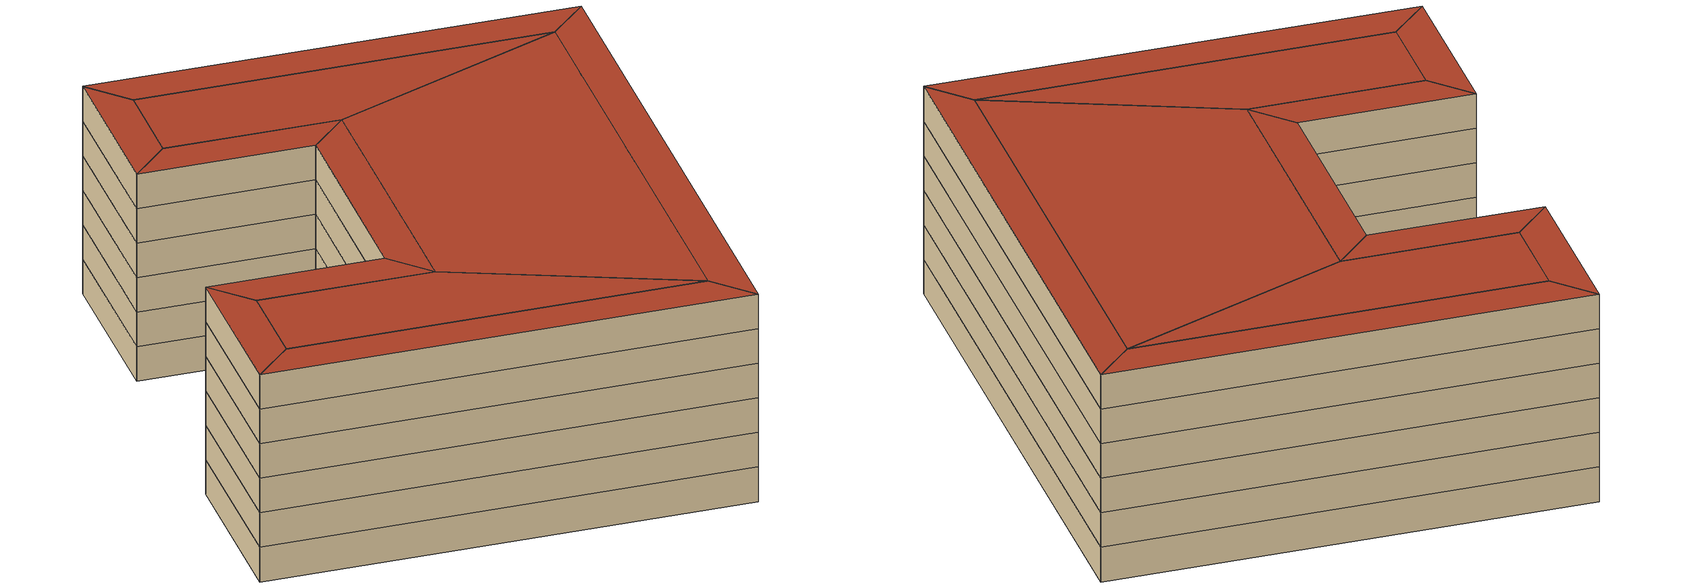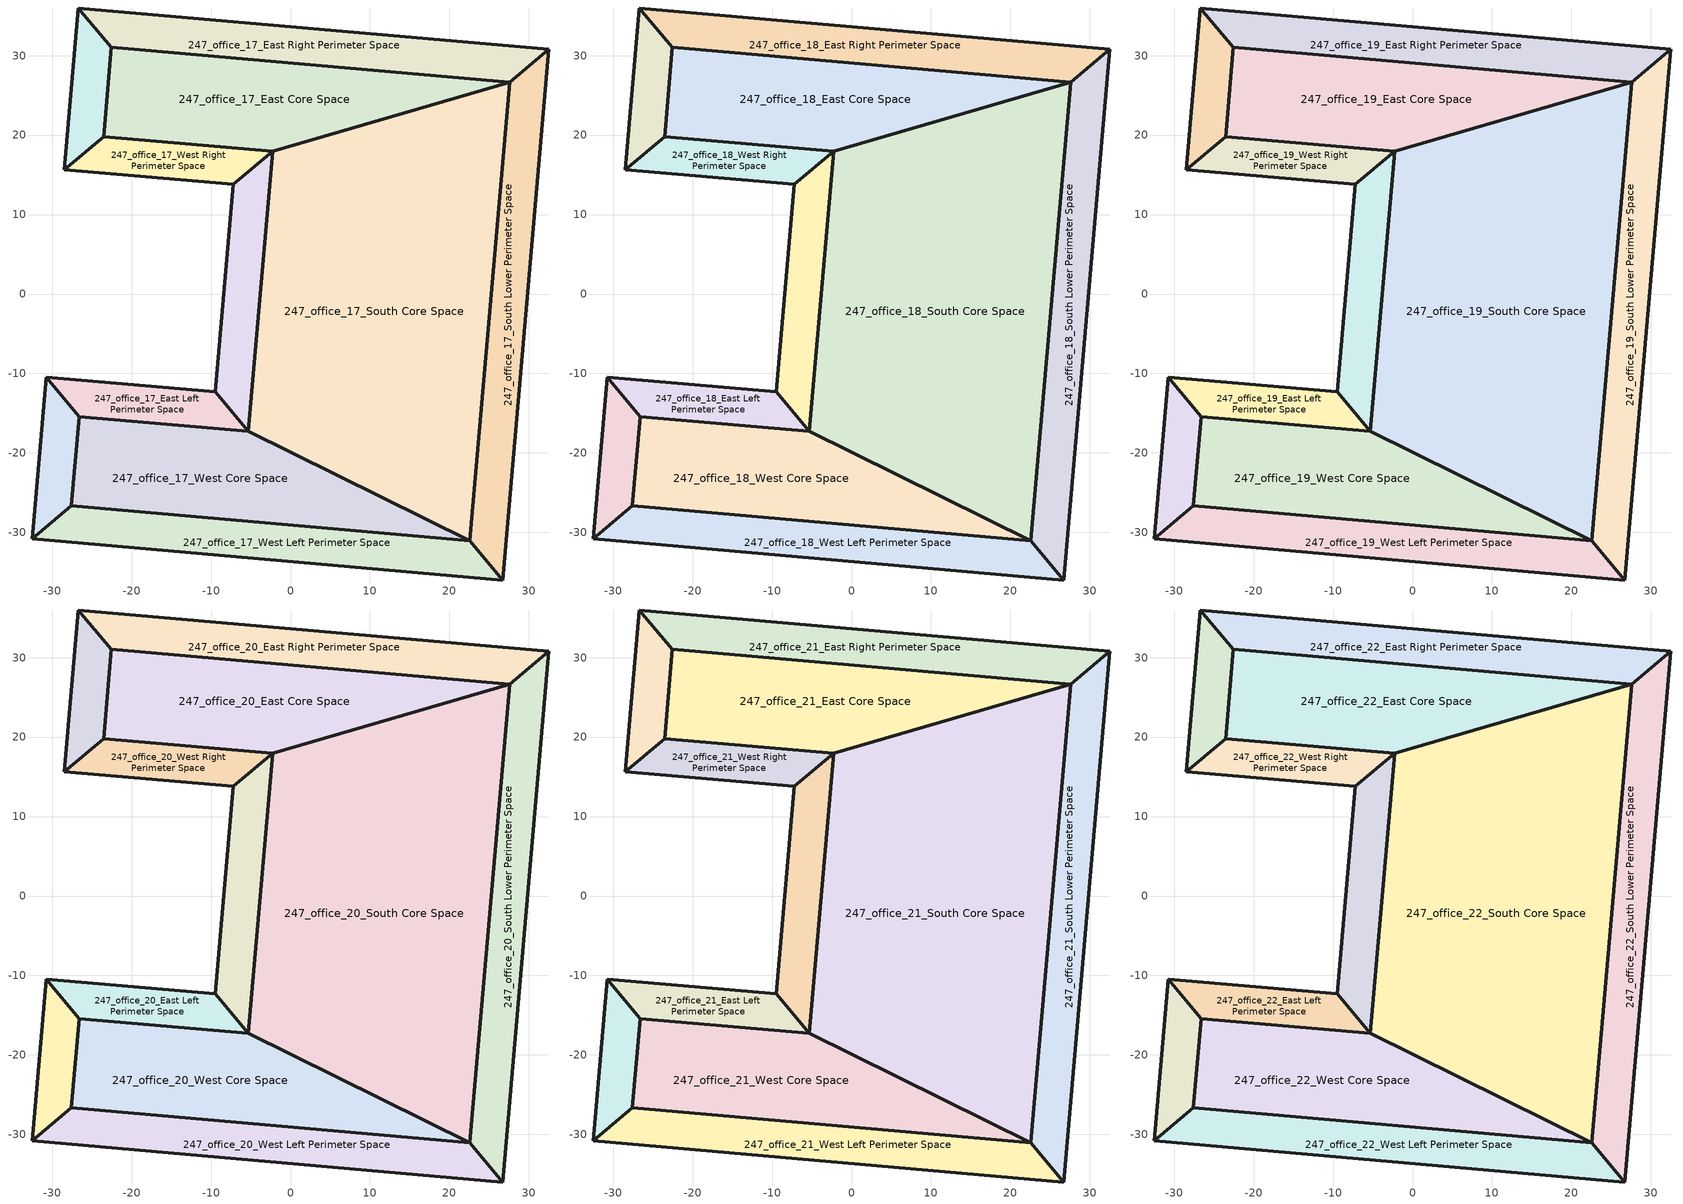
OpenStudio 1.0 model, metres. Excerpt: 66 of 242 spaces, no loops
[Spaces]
247_office_17_West Left Perimeter Space
 floor ground: 26.68,-35.99 -32.53,-30.81 -27.57,-26.65 22.53,-31.04 z73.15
 wall outside: -32.53,-30.81 26.68,-35.99 22.53,-31.04 -27.57,-26.65 -32.53,-30.81 z73.15:77.72
 roof outside: 22.53,-31.04 -27.57,-26.65 -32.53,-30.81 26.68,-35.99 z77.72
247_office_17_North Left Perimeter Space
 floor ground: -32.53,-30.81 -30.75,-10.47 -26.59,-15.42 -27.57,-26.65 z73.15
 wall outside: -30.75,-10.47 -32.53,-30.81 -27.57,-26.65 -26.59,-15.42 -30.75,-10.47 z73.15:77.72
 roof outside: -27.57,-26.65 -26.59,-15.42 -30.75,-10.47 -32.53,-30.81 z77.72
247_office_17_East Left Perimeter Space
 floor ground: -30.75,-10.47 -9.49,-12.33 -5.34,-17.28 -26.59,-15.42 z73.15
 wall outside: -9.49,-12.33 -30.75,-10.47 -26.59,-15.42 -5.34,-17.28 -9.49,-12.33 z73.15:77.72
 roof outside: -26.59,-15.42 -5.34,-17.28 -9.49,-12.33 -30.75,-10.47 z77.72
247_office_17_North Lower Perimeter Space
 floor ground: -9.49,-12.33 -7.21,13.79 -2.25,17.94 -5.34,-17.28 z73.15
 wall outside: -7.21,13.79 -9.49,-12.33 -5.34,-17.28 -2.25,17.94 -7.21,13.79 z73.15:77.72
 roof outside: -5.34,-17.28 -2.25,17.94 -7.21,13.79 -9.49,-12.33 z77.72
247_office_17_West Right Perimeter Space
 floor ground: -7.21,13.79 -28.46,15.65 -23.51,19.8 -2.25,17.94 z73.15
 wall outside: -28.46,15.65 -7.21,13.79 -2.25,17.94 -23.51,19.8 -28.46,15.65 z73.15:77.72
 roof outside: -2.25,17.94 -23.51,19.8 -28.46,15.65 -7.21,13.79 z77.72
247_office_17_North Right Perimeter Space
 floor ground: -28.46,15.65 -26.68,35.99 -22.53,31.04 -23.51,19.8 z73.15
 wall outside: -26.68,35.99 -28.46,15.65 -23.51,19.8 -22.53,31.04 -26.68,35.99 z73.15:77.72
 roof outside: -23.51,19.8 -22.53,31.04 -26.68,35.99 -28.46,15.65 z77.72
247_office_17_East Right Perimeter Space
 floor ground: -26.68,35.99 32.53,30.81 27.57,26.65 -22.53,31.04 z73.15
 wall outside: 32.53,30.81 -26.68,35.99 -22.53,31.04 27.57,26.65 32.53,30.81 z73.15:77.72
 roof outside: -22.53,31.04 27.57,26.65 32.53,30.81 -26.68,35.99 z77.72
247_office_17_South Lower Perimeter Space
 floor ground: 32.53,30.81 26.68,-35.99 22.53,-31.04 27.57,26.65 z73.15
 wall outside: 26.68,-35.99 32.53,30.81 27.57,26.65 22.53,-31.04 26.68,-35.99 z73.15:77.72
 roof outside: 27.57,26.65 22.53,-31.04 26.68,-35.99 32.53,30.81 z77.72
247_office_17_West Core Space
 floor ground: 22.53,-31.04 -27.57,-26.65 -26.59,-15.42 -5.34,-17.28 z73.15
 wall outside: -27.57,-26.65 22.53,-31.04 -5.34,-17.28 -26.59,-15.42 -27.57,-26.65 z73.15:77.72
 roof outside: -5.34,-17.28 -26.59,-15.42 -27.57,-26.65 22.53,-31.04 z77.72
247_office_17_South Core Space
 floor ground: -5.34,-17.28 -2.25,17.94 27.57,26.65 22.53,-31.04 z73.15
 wall outside: -2.25,17.94 -5.34,-17.28 22.53,-31.04 27.57,26.65 -2.25,17.94 z73.15:77.72
 roof outside: 22.53,-31.04 27.57,26.65 -2.25,17.94 -5.34,-17.28 z77.72
247_office_17_East Core Space
 floor ground: -2.25,17.94 -23.51,19.8 -22.53,31.04 27.57,26.65 z73.15
 wall outside: -23.51,19.8 -2.25,17.94 27.57,26.65 -22.53,31.04 -23.51,19.8 z73.15:77.72
 roof outside: 27.57,26.65 -22.53,31.04 -23.51,19.8 -2.25,17.94 z77.72
247_office_18_West Left Perimeter Space
 floor ground: 26.68,-35.99 -32.53,-30.81 -27.57,-26.65 22.53,-31.04 z77.72
 wall outside: -32.53,-30.81 26.68,-35.99 22.53,-31.04 -27.57,-26.65 -32.53,-30.81 z77.72:82.3
 roof outside: 22.53,-31.04 -27.57,-26.65 -32.53,-30.81 26.68,-35.99 z82.3
247_office_18_North Left Perimeter Space
 floor ground: -32.53,-30.81 -30.75,-10.47 -26.59,-15.42 -27.57,-26.65 z77.72
 wall outside: -30.75,-10.47 -32.53,-30.81 -27.57,-26.65 -26.59,-15.42 -30.75,-10.47 z77.72:82.3
 roof outside: -27.57,-26.65 -26.59,-15.42 -30.75,-10.47 -32.53,-30.81 z82.3
247_office_18_East Left Perimeter Space
 floor ground: -30.75,-10.47 -9.49,-12.33 -5.34,-17.28 -26.59,-15.42 z77.72
 wall outside: -9.49,-12.33 -30.75,-10.47 -26.59,-15.42 -5.34,-17.28 -9.49,-12.33 z77.72:82.3
 roof outside: -26.59,-15.42 -5.34,-17.28 -9.49,-12.33 -30.75,-10.47 z82.3
247_office_18_North Lower Perimeter Space
 floor ground: -9.49,-12.33 -7.21,13.79 -2.25,17.94 -5.34,-17.28 z77.72
 wall outside: -7.21,13.79 -9.49,-12.33 -5.34,-17.28 -2.25,17.94 -7.21,13.79 z77.72:82.3
 roof outside: -5.34,-17.28 -2.25,17.94 -7.21,13.79 -9.49,-12.33 z82.3
247_office_18_West Right Perimeter Space
 floor ground: -7.21,13.79 -28.46,15.65 -23.51,19.8 -2.25,17.94 z77.72
 wall outside: -28.46,15.65 -7.21,13.79 -2.25,17.94 -23.51,19.8 -28.46,15.65 z77.72:82.3
 roof outside: -2.25,17.94 -23.51,19.8 -28.46,15.65 -7.21,13.79 z82.3
247_office_18_North Right Perimeter Space
 floor ground: -28.46,15.65 -26.68,35.99 -22.53,31.04 -23.51,19.8 z77.72
 wall outside: -26.68,35.99 -28.46,15.65 -23.51,19.8 -22.53,31.04 -26.68,35.99 z77.72:82.3
 roof outside: -23.51,19.8 -22.53,31.04 -26.68,35.99 -28.46,15.65 z82.3
247_office_18_East Right Perimeter Space
 floor ground: -26.68,35.99 32.53,30.81 27.57,26.65 -22.53,31.04 z77.72
 wall outside: 32.53,30.81 -26.68,35.99 -22.53,31.04 27.57,26.65 32.53,30.81 z77.72:82.3
 roof outside: -22.53,31.04 27.57,26.65 32.53,30.81 -26.68,35.99 z82.3
247_office_18_South Lower Perimeter Space
 floor ground: 32.53,30.81 26.68,-35.99 22.53,-31.04 27.57,26.65 z77.72
 wall outside: 26.68,-35.99 32.53,30.81 27.57,26.65 22.53,-31.04 26.68,-35.99 z77.72:82.3
 roof outside: 27.57,26.65 22.53,-31.04 26.68,-35.99 32.53,30.81 z82.3
247_office_18_West Core Space
 floor ground: 22.53,-31.04 -27.57,-26.65 -26.59,-15.42 -5.34,-17.28 z77.72
 wall outside: -27.57,-26.65 22.53,-31.04 -5.34,-17.28 -26.59,-15.42 -27.57,-26.65 z77.72:82.3
 roof outside: -5.34,-17.28 -26.59,-15.42 -27.57,-26.65 22.53,-31.04 z82.3
247_office_18_South Core Space
 floor ground: -5.34,-17.28 -2.25,17.94 27.57,26.65 22.53,-31.04 z77.72
 wall outside: -2.25,17.94 -5.34,-17.28 22.53,-31.04 27.57,26.65 -2.25,17.94 z77.72:82.3
 roof outside: 22.53,-31.04 27.57,26.65 -2.25,17.94 -5.34,-17.28 z82.3
247_office_18_East Core Space
 floor ground: -2.25,17.94 -23.51,19.8 -22.53,31.04 27.57,26.65 z77.72
 wall outside: -23.51,19.8 -2.25,17.94 27.57,26.65 -22.53,31.04 -23.51,19.8 z77.72:82.3
 roof outside: 27.57,26.65 -22.53,31.04 -23.51,19.8 -2.25,17.94 z82.3
247_office_19_West Left Perimeter Space
 floor ground: 26.68,-35.99 -32.53,-30.81 -27.57,-26.65 22.53,-31.04 z82.3
 wall outside: -32.53,-30.81 26.68,-35.99 22.53,-31.04 -27.57,-26.65 -32.53,-30.81 z82.3:86.87
 roof outside: 22.53,-31.04 -27.57,-26.65 -32.53,-30.81 26.68,-35.99 z86.87
247_office_19_North Left Perimeter Space
 floor ground: -32.53,-30.81 -30.75,-10.47 -26.59,-15.42 -27.57,-26.65 z82.3
 wall outside: -30.75,-10.47 -32.53,-30.81 -27.57,-26.65 -26.59,-15.42 -30.75,-10.47 z82.3:86.87
 roof outside: -27.57,-26.65 -26.59,-15.42 -30.75,-10.47 -32.53,-30.81 z86.87
247_office_19_East Left Perimeter Space
 floor ground: -30.75,-10.47 -9.49,-12.33 -5.34,-17.28 -26.59,-15.42 z82.3
 wall outside: -9.49,-12.33 -30.75,-10.47 -26.59,-15.42 -5.34,-17.28 -9.49,-12.33 z82.3:86.87
 roof outside: -26.59,-15.42 -5.34,-17.28 -9.49,-12.33 -30.75,-10.47 z86.87
247_office_19_North Lower Perimeter Space
 floor ground: -9.49,-12.33 -7.21,13.79 -2.25,17.94 -5.34,-17.28 z82.3
 wall outside: -7.21,13.79 -9.49,-12.33 -5.34,-17.28 -2.25,17.94 -7.21,13.79 z82.3:86.87
 roof outside: -5.34,-17.28 -2.25,17.94 -7.21,13.79 -9.49,-12.33 z86.87
247_office_19_West Right Perimeter Space
 floor ground: -7.21,13.79 -28.46,15.65 -23.51,19.8 -2.25,17.94 z82.3
 wall outside: -28.46,15.65 -7.21,13.79 -2.25,17.94 -23.51,19.8 -28.46,15.65 z82.3:86.87
 roof outside: -2.25,17.94 -23.51,19.8 -28.46,15.65 -7.21,13.79 z86.87
247_office_19_North Right Perimeter Space
 floor ground: -28.46,15.65 -26.68,35.99 -22.53,31.04 -23.51,19.8 z82.3
 wall outside: -26.68,35.99 -28.46,15.65 -23.51,19.8 -22.53,31.04 -26.68,35.99 z82.3:86.87
 roof outside: -23.51,19.8 -22.53,31.04 -26.68,35.99 -28.46,15.65 z86.87
247_office_19_East Right Perimeter Space
 floor ground: -26.68,35.99 32.53,30.81 27.57,26.65 -22.53,31.04 z82.3
 wall outside: 32.53,30.81 -26.68,35.99 -22.53,31.04 27.57,26.65 32.53,30.81 z82.3:86.87
 roof outside: -22.53,31.04 27.57,26.65 32.53,30.81 -26.68,35.99 z86.87
247_office_19_South Lower Perimeter Space
 floor ground: 32.53,30.81 26.68,-35.99 22.53,-31.04 27.57,26.65 z82.3
 wall outside: 26.68,-35.99 32.53,30.81 27.57,26.65 22.53,-31.04 26.68,-35.99 z82.3:86.87
 roof outside: 27.57,26.65 22.53,-31.04 26.68,-35.99 32.53,30.81 z86.87
247_office_19_West Core Space
 floor ground: 22.53,-31.04 -27.57,-26.65 -26.59,-15.42 -5.34,-17.28 z82.3
 wall outside: -27.57,-26.65 22.53,-31.04 -5.34,-17.28 -26.59,-15.42 -27.57,-26.65 z82.3:86.87
 roof outside: -5.34,-17.28 -26.59,-15.42 -27.57,-26.65 22.53,-31.04 z86.87
247_office_19_South Core Space
 floor ground: -5.34,-17.28 -2.25,17.94 27.57,26.65 22.53,-31.04 z82.3
 wall outside: -2.25,17.94 -5.34,-17.28 22.53,-31.04 27.57,26.65 -2.25,17.94 z82.3:86.87
 roof outside: 22.53,-31.04 27.57,26.65 -2.25,17.94 -5.34,-17.28 z86.87
247_office_19_East Core Space
 floor ground: -2.25,17.94 -23.51,19.8 -22.53,31.04 27.57,26.65 z82.3
 wall outside: -23.51,19.8 -2.25,17.94 27.57,26.65 -22.53,31.04 -23.51,19.8 z82.3:86.87
 roof outside: 27.57,26.65 -22.53,31.04 -23.51,19.8 -2.25,17.94 z86.87
247_office_20_West Left Perimeter Space
 floor ground: 26.68,-35.99 -32.53,-30.81 -27.57,-26.65 22.53,-31.04 z86.87
 wall outside: -32.53,-30.81 26.68,-35.99 22.53,-31.04 -27.57,-26.65 -32.53,-30.81 z86.87:91.44
 roof outside: 22.53,-31.04 -27.57,-26.65 -32.53,-30.81 26.68,-35.99 z91.44
247_office_20_North Left Perimeter Space
 floor ground: -32.53,-30.81 -30.75,-10.47 -26.59,-15.42 -27.57,-26.65 z86.87
 wall outside: -30.75,-10.47 -32.53,-30.81 -27.57,-26.65 -26.59,-15.42 -30.75,-10.47 z86.87:91.44
 roof outside: -27.57,-26.65 -26.59,-15.42 -30.75,-10.47 -32.53,-30.81 z91.44
247_office_20_East Left Perimeter Space
 floor ground: -30.75,-10.47 -9.49,-12.33 -5.34,-17.28 -26.59,-15.42 z86.87
 wall outside: -9.49,-12.33 -30.75,-10.47 -26.59,-15.42 -5.34,-17.28 -9.49,-12.33 z86.87:91.44
 roof outside: -26.59,-15.42 -5.34,-17.28 -9.49,-12.33 -30.75,-10.47 z91.44
247_office_20_North Lower Perimeter Space
 floor ground: -9.49,-12.33 -7.21,13.79 -2.25,17.94 -5.34,-17.28 z86.87
 wall outside: -7.21,13.79 -9.49,-12.33 -5.34,-17.28 -2.25,17.94 -7.21,13.79 z86.87:91.44
 roof outside: -5.34,-17.28 -2.25,17.94 -7.21,13.79 -9.49,-12.33 z91.44
247_office_20_West Right Perimeter Space
 floor ground: -7.21,13.79 -28.46,15.65 -23.51,19.8 -2.25,17.94 z86.87
 wall outside: -28.46,15.65 -7.21,13.79 -2.25,17.94 -23.51,19.8 -28.46,15.65 z86.87:91.44
 roof outside: -2.25,17.94 -23.51,19.8 -28.46,15.65 -7.21,13.79 z91.44
247_office_20_North Right Perimeter Space
 floor ground: -28.46,15.65 -26.68,35.99 -22.53,31.04 -23.51,19.8 z86.87
 wall outside: -26.68,35.99 -28.46,15.65 -23.51,19.8 -22.53,31.04 -26.68,35.99 z86.87:91.44
 roof outside: -23.51,19.8 -22.53,31.04 -26.68,35.99 -28.46,15.65 z91.44
247_office_20_East Right Perimeter Space
 floor ground: -26.68,35.99 32.53,30.81 27.57,26.65 -22.53,31.04 z86.87
 wall outside: 32.53,30.81 -26.68,35.99 -22.53,31.04 27.57,26.65 32.53,30.81 z86.87:91.44
 roof outside: -22.53,31.04 27.57,26.65 32.53,30.81 -26.68,35.99 z91.44
247_office_20_South Lower Perimeter Space
 floor ground: 32.53,30.81 26.68,-35.99 22.53,-31.04 27.57,26.65 z86.87
 wall outside: 26.68,-35.99 32.53,30.81 27.57,26.65 22.53,-31.04 26.68,-35.99 z86.87:91.44
 roof outside: 27.57,26.65 22.53,-31.04 26.68,-35.99 32.53,30.81 z91.44
247_office_20_West Core Space
 floor ground: 22.53,-31.04 -27.57,-26.65 -26.59,-15.42 -5.34,-17.28 z86.87
 wall outside: -27.57,-26.65 22.53,-31.04 -5.34,-17.28 -26.59,-15.42 -27.57,-26.65 z86.87:91.44
 roof outside: -5.34,-17.28 -26.59,-15.42 -27.57,-26.65 22.53,-31.04 z91.44
247_office_20_South Core Space
 floor ground: -5.34,-17.28 -2.25,17.94 27.57,26.65 22.53,-31.04 z86.87
 wall outside: -2.25,17.94 -5.34,-17.28 22.53,-31.04 27.57,26.65 -2.25,17.94 z86.87:91.44
 roof outside: 22.53,-31.04 27.57,26.65 -2.25,17.94 -5.34,-17.28 z91.44
247_office_20_East Core Space
 floor ground: -2.25,17.94 -23.51,19.8 -22.53,31.04 27.57,26.65 z86.87
 wall outside: -23.51,19.8 -2.25,17.94 27.57,26.65 -22.53,31.04 -23.51,19.8 z86.87:91.44
 roof outside: 27.57,26.65 -22.53,31.04 -23.51,19.8 -2.25,17.94 z91.44
247_office_21_West Left Perimeter Space
 floor ground: 26.68,-35.99 -32.53,-30.81 -27.57,-26.65 22.53,-31.04 z91.44
 wall outside: -32.53,-30.81 26.68,-35.99 22.53,-31.04 -27.57,-26.65 -32.53,-30.81 z91.44:96.01
 roof outside: 22.53,-31.04 -27.57,-26.65 -32.53,-30.81 26.68,-35.99 z96.01
247_office_21_North Left Perimeter Space
 floor ground: -32.53,-30.81 -30.75,-10.47 -26.59,-15.42 -27.57,-26.65 z91.44
 wall outside: -30.75,-10.47 -32.53,-30.81 -27.57,-26.65 -26.59,-15.42 -30.75,-10.47 z91.44:96.01
 roof outside: -27.57,-26.65 -26.59,-15.42 -30.75,-10.47 -32.53,-30.81 z96.01
247_office_21_East Left Perimeter Space
 floor ground: -30.75,-10.47 -9.49,-12.33 -5.34,-17.28 -26.59,-15.42 z91.44
 wall outside: -9.49,-12.33 -30.75,-10.47 -26.59,-15.42 -5.34,-17.28 -9.49,-12.33 z91.44:96.01
 roof outside: -26.59,-15.42 -5.34,-17.28 -9.49,-12.33 -30.75,-10.47 z96.01
247_office_21_North Lower Perimeter Space
 floor ground: -9.49,-12.33 -7.21,13.79 -2.25,17.94 -5.34,-17.28 z91.44
 wall outside: -7.21,13.79 -9.49,-12.33 -5.34,-17.28 -2.25,17.94 -7.21,13.79 z91.44:96.01
 roof outside: -5.34,-17.28 -2.25,17.94 -7.21,13.79 -9.49,-12.33 z96.01
247_office_21_West Right Perimeter Space
 floor ground: -7.21,13.79 -28.46,15.65 -23.51,19.8 -2.25,17.94 z91.44
 wall outside: -28.46,15.65 -7.21,13.79 -2.25,17.94 -23.51,19.8 -28.46,15.65 z91.44:96.01
 roof outside: -2.25,17.94 -23.51,19.8 -28.46,15.65 -7.21,13.79 z96.01
247_office_21_North Right Perimeter Space
 floor ground: -28.46,15.65 -26.68,35.99 -22.53,31.04 -23.51,19.8 z91.44
 wall outside: -26.68,35.99 -28.46,15.65 -23.51,19.8 -22.53,31.04 -26.68,35.99 z91.44:96.01
 roof outside: -23.51,19.8 -22.53,31.04 -26.68,35.99 -28.46,15.65 z96.01
247_office_21_East Right Perimeter Space
 floor ground: -26.68,35.99 32.53,30.81 27.57,26.65 -22.53,31.04 z91.44
 wall outside: 32.53,30.81 -26.68,35.99 -22.53,31.04 27.57,26.65 32.53,30.81 z91.44:96.01
 roof outside: -22.53,31.04 27.57,26.65 32.53,30.81 -26.68,35.99 z96.01
247_office_21_South Lower Perimeter Space
 floor ground: 32.53,30.81 26.68,-35.99 22.53,-31.04 27.57,26.65 z91.44
 wall outside: 26.68,-35.99 32.53,30.81 27.57,26.65 22.53,-31.04 26.68,-35.99 z91.44:96.01
 roof outside: 27.57,26.65 22.53,-31.04 26.68,-35.99 32.53,30.81 z96.01
247_office_21_West Core Space
 floor ground: 22.53,-31.04 -27.57,-26.65 -26.59,-15.42 -5.34,-17.28 z91.44
 wall outside: -27.57,-26.65 22.53,-31.04 -5.34,-17.28 -26.59,-15.42 -27.57,-26.65 z91.44:96.01
 roof outside: -5.34,-17.28 -26.59,-15.42 -27.57,-26.65 22.53,-31.04 z96.01
247_office_21_South Core Space
 floor ground: -5.34,-17.28 -2.25,17.94 27.57,26.65 22.53,-31.04 z91.44
 wall outside: -2.25,17.94 -5.34,-17.28 22.53,-31.04 27.57,26.65 -2.25,17.94 z91.44:96.01
 roof outside: 22.53,-31.04 27.57,26.65 -2.25,17.94 -5.34,-17.28 z96.01
247_office_21_East Core Space
 floor ground: -2.25,17.94 -23.51,19.8 -22.53,31.04 27.57,26.65 z91.44
 wall outside: -23.51,19.8 -2.25,17.94 27.57,26.65 -22.53,31.04 -23.51,19.8 z91.44:96.01
 roof outside: 27.57,26.65 -22.53,31.04 -23.51,19.8 -2.25,17.94 z96.01
247_office_22_West Left Perimeter Space
 floor ground: 26.68,-35.99 -32.53,-30.81 -27.57,-26.65 22.53,-31.04 z96.01
 wall outside: -32.53,-30.81 26.68,-35.99 22.53,-31.04 -27.57,-26.65 -32.53,-30.81 z96.01:100.58
 roof outside: 22.53,-31.04 -27.57,-26.65 -32.53,-30.81 26.68,-35.99 z100.58
247_office_22_North Left Perimeter Space
 floor ground: -32.53,-30.81 -30.75,-10.47 -26.59,-15.42 -27.57,-26.65 z96.01
 wall outside: -30.75,-10.47 -32.53,-30.81 -27.57,-26.65 -26.59,-15.42 -30.75,-10.47 z96.01:100.58
 roof outside: -27.57,-26.65 -26.59,-15.42 -30.75,-10.47 -32.53,-30.81 z100.58
247_office_22_East Left Perimeter Space
 floor ground: -30.75,-10.47 -9.49,-12.33 -5.34,-17.28 -26.59,-15.42 z96.01
 wall outside: -9.49,-12.33 -30.75,-10.47 -26.59,-15.42 -5.34,-17.28 -9.49,-12.33 z96.01:100.58
 roof outside: -26.59,-15.42 -5.34,-17.28 -9.49,-12.33 -30.75,-10.47 z100.58
247_office_22_North Lower Perimeter Space
 floor ground: -9.49,-12.33 -7.21,13.79 -2.25,17.94 -5.34,-17.28 z96.01
 wall outside: -7.21,13.79 -9.49,-12.33 -5.34,-17.28 -2.25,17.94 -7.21,13.79 z96.01:100.58
 roof outside: -5.34,-17.28 -2.25,17.94 -7.21,13.79 -9.49,-12.33 z100.58
247_office_22_West Right Perimeter Space
 floor ground: -7.21,13.79 -28.46,15.65 -23.51,19.8 -2.25,17.94 z96.01
 wall outside: -28.46,15.65 -7.21,13.79 -2.25,17.94 -23.51,19.8 -28.46,15.65 z96.01:100.58
 roof outside: -2.25,17.94 -23.51,19.8 -28.46,15.65 -7.21,13.79 z100.58
247_office_22_North Right Perimeter Space
 floor ground: -28.46,15.65 -26.68,35.99 -22.53,31.04 -23.51,19.8 z96.01
 wall outside: -26.68,35.99 -28.46,15.65 -23.51,19.8 -22.53,31.04 -26.68,35.99 z96.01:100.58
 roof outside: -23.51,19.8 -22.53,31.04 -26.68,35.99 -28.46,15.65 z100.58
247_office_22_East Right Perimeter Space
 floor ground: -26.68,35.99 32.53,30.81 27.57,26.65 -22.53,31.04 z96.01
 wall outside: 32.53,30.81 -26.68,35.99 -22.53,31.04 27.57,26.65 32.53,30.81 z96.01:100.58
 roof outside: -22.53,31.04 27.57,26.65 32.53,30.81 -26.68,35.99 z100.58
247_office_22_South Lower Perimeter Space
 floor ground: 32.53,30.81 26.68,-35.99 22.53,-31.04 27.57,26.65 z96.01
 wall outside: 26.68,-35.99 32.53,30.81 27.57,26.65 22.53,-31.04 26.68,-35.99 z96.01:100.58
 roof outside: 27.57,26.65 22.53,-31.04 26.68,-35.99 32.53,30.81 z100.58
247_office_22_West Core Space
 floor ground: 22.53,-31.04 -27.57,-26.65 -26.59,-15.42 -5.34,-17.28 z96.01
 wall outside: -27.57,-26.65 22.53,-31.04 -5.34,-17.28 -26.59,-15.42 -27.57,-26.65 z96.01:100.58
 roof outside: -5.34,-17.28 -26.59,-15.42 -27.57,-26.65 22.53,-31.04 z100.58
247_office_22_South Core Space
 floor ground: -5.34,-17.28 -2.25,17.94 27.57,26.65 22.53,-31.04 z96.01
 wall outside: -2.25,17.94 -5.34,-17.28 22.53,-31.04 27.57,26.65 -2.25,17.94 z96.01:100.58
 roof outside: 22.53,-31.04 27.57,26.65 -2.25,17.94 -5.34,-17.28 z100.58
247_office_22_East Core Space
 floor ground: -2.25,17.94 -23.51,19.8 -22.53,31.04 27.57,26.65 z96.01
 wall outside: -23.51,19.8 -2.25,17.94 27.57,26.65 -22.53,31.04 -23.51,19.8 z96.01:100.58
 roof outside: 27.57,26.65 -22.53,31.04 -23.51,19.8 -2.25,17.94 z100.58
[Building]
Building 1: Default Construction Set=Default Construction Set 1
[Construction]
INT-FLOOR-TOPSIDE: 1/2IN Gypsum, 4IN CONCRETE HW, CP02 CARPET PAD
INT-FLOOR-UNDERSIDE: CP02 CARPET PAD, 4IN CONCRETE HW, 1/2IN Gypsum
Standard_Int-Wall: 1/2IN Gypsum, 1/2IN Gypsum
[Material] Thermal Absorptance=0.9
Name | Roughness | Thickness {m} | Conductivity {W/m-K} | Density {kg/m3} | Specific Heat {J/kg-K} | Solar Absorptance | Visible Absorptance
1/2IN Gypsum | Smooth | 0.0127 | 0.16 | 784.9 | 830 | 0.92 | 0.92
4IN CONCRETE HW | Rough | 0.1016 | 1.311 | 2240 | 836.8 | 0.7 | 0.7
[Material:NoMass]
CP02 CARPET PAD: Roughness=VeryRough; Thermal Resistance {m2-K/W}=0.2165; Thermal Absorptance=0.9; Solar Absorptance=0.7; Visible Absorptance=0.8
[DefaultSurfaceConstructions]
Default Surface Constructions 1: Floor Construction=INT-FLOOR-TOPSIDE; Wall Construction=Standard_Int-Wall; Roof Ceiling Construction=INT-FLOOR-UNDERSIDE
[DefaultConstructionSet]
Default Construction Set 1: Default Interior Surface Constructions=Default Surface Constructions 1
[BuildingStory] Nominal Floor to Floor Height {m}=4.572
Name | Nominal Z Coordinate {m}
Story 17 | 73.152
Story 18 | 77.724
Story 19 | 82.296
Story 20 | 86.868
Story 21 | 91.44
Story 22 | 96.012
[Space]
Name | Building Story | Thermal Zone
247_office_17_West Left Perimeter Space | Story 17 | 247_office_17_West Left Perimeter
247_office_17_North Left Perimeter Space | Story 17 | 247_office_17_North Left Perimeter
247_office_17_East Left Perimeter Space | Story 17 | 247_office_17_East Left Perimeter
247_office_17_North Lower Perimeter Space | Story 17 | 247_office_17_North Lower Perimeter
247_office_17_West Right Perimeter Space | Story 17 | 247_office_17_West Right Perimeter
247_office_17_North Right Perimeter Space | Story 17 | 247_office_17_North Right Perimeter
247_office_17_East Right Perimeter Space | Story 17 | 247_office_17_East Right Perimeter
247_office_17_South Lower Perimeter Space | Story 17 | 247_office_17_South Lower Perimeter
247_office_17_West Core Space | Story 17 | 247_office_17_West Core
247_office_17_South Core Space | Story 17 | 247_office_17_South Core
247_office_17_East Core Space | Story 17 | 247_office_17_East Core
247_office_18_West Left Perimeter Space | Story 18 | 247_office_18_West Left Perimeter
247_office_18_North Left Perimeter Space | Story 18 | 247_office_18_North Left Perimeter
247_office_18_East Left Perimeter Space | Story 18 | 247_office_18_East Left Perimeter
247_office_18_North Lower Perimeter Space | Story 18 | 247_office_18_North Lower Perimeter
247_office_18_West Right Perimeter Space | Story 18 | 247_office_18_West Right Perimeter
247_office_18_North Right Perimeter Space | Story 18 | 247_office_18_North Right Perimeter
247_office_18_East Right Perimeter Space | Story 18 | 247_office_18_East Right Perimeter
247_office_18_South Lower Perimeter Space | Story 18 | 247_office_18_South Lower Perimeter
247_office_18_West Core Space | Story 18 | 247_office_18_West Core
247_office_18_South Core Space | Story 18 | 247_office_18_South Core
247_office_18_East Core Space | Story 18 | 247_office_18_East Core
247_office_19_West Left Perimeter Space | Story 19 | 247_office_19_West Left Perimeter
247_office_19_North Left Perimeter Space | Story 19 | 247_office_19_North Left Perimeter
247_office_19_East Left Perimeter Space | Story 19 | 247_office_19_East Left Perimeter
247_office_19_North Lower Perimeter Space | Story 19 | 247_office_19_North Lower Perimeter
247_office_19_West Right Perimeter Space | Story 19 | 247_office_19_West Right Perimeter
247_office_19_North Right Perimeter Space | Story 19 | 247_office_19_North Right Perimeter
247_office_19_East Right Perimeter Space | Story 19 | 247_office_19_East Right Perimeter
247_office_19_South Lower Perimeter Space | Story 19 | 247_office_19_South Lower Perimeter
247_office_19_West Core Space | Story 19 | 247_office_19_West Core
247_office_19_South Core Space | Story 19 | 247_office_19_South Core
247_office_19_East Core Space | Story 19 | 247_office_19_East Core
247_office_20_West Left Perimeter Space | Story 20 | 247_office_20_West Left Perimeter
247_office_20_North Left Perimeter Space | Story 20 | 247_office_20_North Left Perimeter
247_office_20_East Left Perimeter Space | Story 20 | 247_office_20_East Left Perimeter
247_office_20_North Lower Perimeter Space | Story 20 | 247_office_20_North Lower Perimeter
247_office_20_West Right Perimeter Space | Story 20 | 247_office_20_West Right Perimeter
247_office_20_North Right Perimeter Space | Story 20 | 247_office_20_North Right Perimeter
247_office_20_East Right Perimeter Space | Story 20 | 247_office_20_East Right Perimeter
247_office_20_South Lower Perimeter Space | Story 20 | 247_office_20_South Lower Perimeter
247_office_20_West Core Space | Story 20 | 247_office_20_West Core
247_office_20_South Core Space | Story 20 | 247_office_20_South Core
247_office_20_East Core Space | Story 20 | 247_office_20_East Core
247_office_21_West Left Perimeter Space | Story 21 | 247_office_21_West Left Perimeter
247_office_21_North Left Perimeter Space | Story 21 | 247_office_21_North Left Perimeter
247_office_21_East Left Perimeter Space | Story 21 | 247_office_21_East Left Perimeter
247_office_21_North Lower Perimeter Space | Story 21 | 247_office_21_North Lower Perimeter
247_office_21_West Right Perimeter Space | Story 21 | 247_office_21_West Right Perimeter
247_office_21_North Right Perimeter Space | Story 21 | 247_office_21_North Right Perimeter
247_office_21_East Right Perimeter Space | Story 21 | 247_office_21_East Right Perimeter
247_office_21_South Lower Perimeter Space | Story 21 | 247_office_21_South Lower Perimeter
247_office_21_West Core Space | Story 21 | 247_office_21_West Core
247_office_21_South Core Space | Story 21 | 247_office_21_South Core
247_office_21_East Core Space | Story 21 | 247_office_21_East Core
247_office_22_West Left Perimeter Space | Story 22 | 247_office_22_West Left Perimeter
247_office_22_North Left Perimeter Space | Story 22 | 247_office_22_North Left Perimeter
247_office_22_East Left Perimeter Space | Story 22 | 247_office_22_East Left Perimeter
247_office_22_North Lower Perimeter Space | Story 22 | 247_office_22_North Lower Perimeter
247_office_22_West Right Perimeter Space | Story 22 | 247_office_22_West Right Perimeter
247_office_22_North Right Perimeter Space | Story 22 | 247_office_22_North Right Perimeter
247_office_22_East Right Perimeter Space | Story 22 | 247_office_22_East Right Perimeter
247_office_22_South Lower Perimeter Space | Story 22 | 247_office_22_South Lower Perimeter
247_office_22_West Core Space | Story 22 | 247_office_22_West Core
247_office_22_South Core Space | Story 22 | 247_office_22_South Core
247_office_22_East Core Space | Story 22 | 247_office_22_East Core
[ThermalZone] Use Ideal Air Loads=No
247_office_17_West Left Perimeter; 247_office_17_North Left Perimeter; 247_office_17_East Left Perimeter; 247_office_17_North Lower Perimeter; 247_office_17_West Right Perimeter; 247_office_17_North Right Perimeter; 247_office_17_East Right Perimeter; 247_office_17_South Lower Perimeter; 247_office_17_West Core; 247_office_17_South Core; 247_office_17_East Core; 247_office_18_West Left Perimeter; 247_office_18_North Left Perimeter; 247_office_18_East Left Perimeter; 247_office_18_North Lower Perimeter; 247_office_18_West Right Perimeter; 247_office_18_North Right Perimeter; 247_office_18_East Right Perimeter; 247_office_18_South Lower Perimeter; 247_office_18_West Core; 247_office_18_South Core; 247_office_18_East Core; 247_office_19_West Left Perimeter; 247_office_19_North Left Perimeter; 247_office_19_East Left Perimeter; 247_office_19_North Lower Perimeter; 247_office_19_West Right Perimeter; 247_office_19_North Right Perimeter; 247_office_19_East Right Perimeter; 247_office_19_South Lower Perimeter; 247_office_19_West Core; 247_office_19_South Core; 247_office_19_East Core; 247_office_20_West Left Perimeter; 247_office_20_North Left Perimeter; 247_office_20_East Left Perimeter; 247_office_20_North Lower Perimeter; 247_office_20_West Right Perimeter; 247_office_20_North Right Perimeter; 247_office_20_East Right Perimeter; 247_office_20_South Lower Perimeter; 247_office_20_West Core; 247_office_20_South Core; 247_office_20_East Core; 247_office_21_West Left Perimeter; 247_office_21_North Left Perimeter; 247_office_21_East Left Perimeter; 247_office_21_North Lower Perimeter; 247_office_21_West Right Perimeter; 247_office_21_North Right Perimeter; 247_office_21_East Right Perimeter; 247_office_21_South Lower Perimeter; 247_office_21_West Core; 247_office_21_South Core; 247_office_21_East Core; 247_office_22_West Left Perimeter; 247_office_22_North Left Perimeter; 247_office_22_East Left Perimeter; 247_office_22_North Lower Perimeter; 247_office_22_West Right Perimeter; 247_office_22_North Right Perimeter; 247_office_22_East Right Perimeter; 247_office_22_South Lower Perimeter; 247_office_22_West Core; 247_office_22_South Core; 247_office_22_East Core
